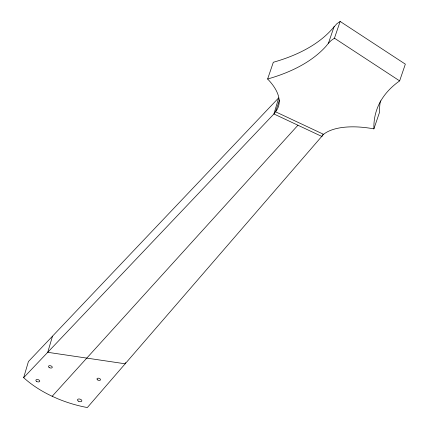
<?xml version="1.0" encoding="UTF-8"?>
<svg xmlns="http://www.w3.org/2000/svg" width="429" height="429" viewBox="0 0 429 429"><rect width="100%" height="100%" fill="white"/><g stroke="black" fill="none" stroke-linecap="round" stroke-linejoin="round"><path stroke-width="0.64" d="M23.659 377.67L28.427 361.54L278.694 97.828L273.922 113.964L23.659 377.67A82.926 46.632 16.5 0 0 52.172 396.283L57.749 398.756A82.926 46.632 16.5 0 0 87.344 407.55L323.563 134.32A71.316 31.789 18.8 0 1 373.895 128.866A255.936 114.087 18.8 0 1 399.64 80.888L405.341 64.141L340.149 21.45L336.797 23.799L331.606 29.633A314.655 140.256 18.8 0 1 273.327 62.264L267.626 79.011A77.746 34.652 18.8 0 1 275.525 111.781L273.922 113.964L321.959 136.497L322.511 134.636M52.504 336.17L47.732 352.306L125.214 363.803L125.579 362.564M279.536 100L275.525 111.781L323.563 134.32M267.626 79.011A314.655 140.256 18.8 0 0 325.906 46.38L328.442 43.232L334.143 26.485M328.442 43.232L331.097 40.546L334.448 38.197L340.149 21.45M373.895 128.866L379.595 112.119A255.936 114.087 18.8 0 1 380.405 100.853M52.172 396.283L297.941 125.23M334.448 38.197L399.64 80.888M97.608 379.896A1.85 1.04 16.5 0 0 100.525 379.826A1.85 1.04 16.5 0 0 98.123 378.174A1.85 1.04 16.5 0 0 97.608 379.896M78.26 401.083A2.263 1.271 16.5 0 0 81.832 400.997A2.263 1.271 16.5 0 0 78.893 398.975A2.263 1.271 16.5 0 0 78.26 401.083M49.153 367.497A1.968 1.105 16.5 0 0 52.258 367.422A1.968 1.105 16.5 0 0 49.705 365.664A1.968 1.105 16.5 0 0 49.153 367.497M36.562 381.37A2.006 1.131 16.5 0 0 39.731 381.29A2.006 1.131 16.5 0 0 37.13 379.493A2.006 1.131 16.5 0 0 36.562 381.37"/></g></svg>
